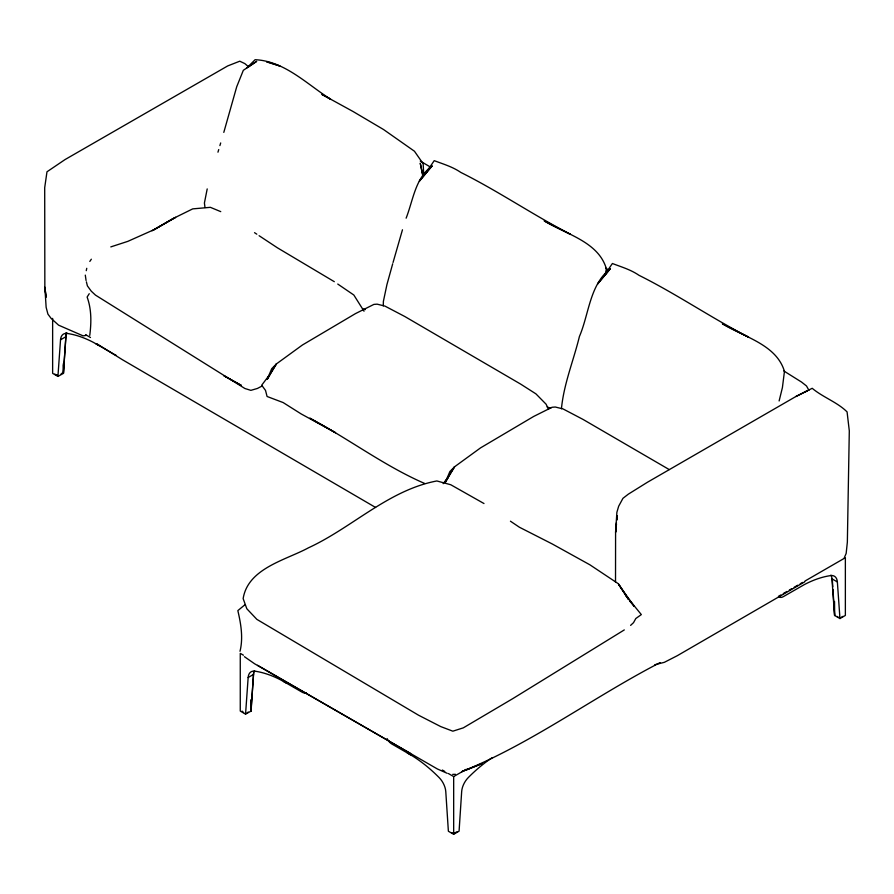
<?xml version="1.0" encoding="UTF-8"?>
<svg xmlns="http://www.w3.org/2000/svg" width="894" height="894" viewBox="0 0 894 894"><rect width="100%" height="100%" fill="white"/><g stroke="black" fill="none" stroke-linecap="round" stroke-linejoin="round"><path stroke-width="1.34" d="M615.519 582.028L615.586 532.299L616.424 522.688M383.28 305.882L383.381 301.39L386.946 284.538L392.701 263.764M561.443 408.737C563.779 384.007 573.557 360.55 579.413 336.513C589.045 314.107 589.649 284.773 610.189 268.826L597.617 283.934L610.189 268.826L604.769 274.994M52.634 318.398L52.634 373.368L57.931 376.43L63.463 373.368L66.044 333.764A14.55 8.392 -60 0 1 66.167 332.579M243.436 655.201L240.262 653.358L240.262 711.088L245.559 714.138L251.08 711.088L253.672 671.472M57.931 376.43L60.524 339.809A14.55 8.392 60 0 1 67.162 333.451A120.824 69.754 60 0 1 93.602 342.491L99.022 345.553M66.949 332.981A14.55 8.392 60 0 0 65.932 336.692L63.34 373.312L63.34 363.69M245.559 714.138L248.152 677.518A14.55 8.392 60 0 1 254.779 671.159A120.824 69.754 60 0 1 281.23 680.2L286.65 683.262M254.578 670.69A14.55 8.392 60 0 0 253.561 674.4L250.968 711.021L250.968 700.024M616.48 524.029L615.586 532.299L616.882 512.307L618.67 506.216L622.95 498.327L628.314 494.17L647.479 482.235L795.872 396.523L812.199 388.298C822.927 397.327 837.276 402.155 847.076 411.899L849.3 430.852L847.356 542.11L846.16 553.42L844.305 557.755M616.927 519.895L617.374 515.76M605.607 273.933L606.288 268.513C598.276 241.548 565.556 234.139 544.189 220.885L570.417 234.273C533.126 214.996 498.416 191.182 460.823 172.43C452.453 166.709 443.312 164.127 434.227 160.652L426.483 172.028M616.771 519.928L617.296 515.771M207.207 188.913L204.413 203.005L204.994 207.52M86.26 270.67L86.763 268.301M240.005 651.29C243.336 637.88 240.933 623.822 237.838 610.613L244.99 604.724M779.121 400.959L782.406 387.627L784.451 371.379C776.439 344.402 743.707 337.004 722.352 323.751L748.569 337.139C711.278 317.851 676.579 294.048 638.986 275.296C630.616 269.575 621.464 266.993 612.39 263.507L604.646 274.883M61.507 373.312L61.161 374.016M393.058 262.456L402.468 229.78M217.957 152.192L218.739 149.555M219.902 145.588L220.684 142.951M223.802 132.39L236.72 86.752L243.324 70.313L256.69 61.34L247.772 67.341M406.122 218.181C413.173 200.167 415.274 178.007 432.026 165.971L419.454 181.069L432.026 165.971L430.226 168.027M269.317 375.435L267.34 379.045L271.709 368.697L276.391 363.936L302.396 345.017L355.544 313.57L373.882 304.407L377.134 304.161L384.912 306.083L404.859 316.543L520.71 384.141L535.942 393.874L546.089 404.2L548.57 409.396M89.244 293.701L87.12 297.043C91.624 309.447 91.4 322.578 89.758 335.429M89.813 261.428L91.344 259.204M269.15 375.324L261.696 385.202L265.518 390.41L267.071 396.478L283.152 402.568L301.11 413.9L335.541 432.718L309.782 418.168C348.694 438.786 384.219 465.919 424.65 483.464M443.167 483.676L448.14 477.094L445.503 481.9L449.872 471.551L454.543 466.802L480.559 447.872L533.707 416.436L552.045 407.273L555.297 407.016L563.075 408.949L583.011 419.409L669.204 469.562M456.901 831.878L454.633 832.929M246.655 68.089L255.114 59.708C284.515 60.971 307.111 84.349 330.59 99.178L321.862 94.384L353.052 111.504L383.481 129.485L414.447 151.231L423.164 163.747L423.722 174.799M630.605 625.375L633.533 622.649L635.802 618.525L641.333 614.591L625.498 595.18M842.964 616.368L841.712 617.028M248.308 712.138L247.314 712.596M804.756 581.838L677.306 655.693L664.331 662.331L654.81 664.734M60.524 339.809L65.932 336.692M248.152 677.518L253.561 674.4M448.375 773.522L453.671 776.573L466.322 769.276M780.875 594.946L778.462 596.343A8.191 4.727 -60 0 0 783.367 596.633L804.287 584.631A120.824 69.754 -60 0 1 830.727 575.591A14.55 8.392 -60 0 1 837.365 581.949L839.958 618.559L845.366 615.441L845.366 557.722L804.991 581.033M783.289 593.56L786.899 591.47M789.313 590.074L791.726 588.688M794.14 587.291L797.75 585.201M800.164 583.816L802.577 582.419M407.284 752.916L412.704 756.112A120.824 69.754 60 0 1 439.155 777.612A14.55 8.392 60 0 1 445.782 791.626L448.375 831.241L453.671 834.292L459.08 831.174L461.673 791.559A14.55 8.392 -60 0 1 468.311 777.545A120.824 69.754 -60 0 1 492.046 757.799M660.074 662.61C593.124 697.186 531.729 743.495 461.606 771.712L482.246 763.565L465.349 770.315M153.232 230.093L175.626 217.343L152.047 230.764M624.303 629.912L512.821 698.605L463.293 727.861L452.833 731.18L440.731 726.587L418.548 715.211L256.869 619.374L246.822 608.747L243.146 598.611C247.951 568.271 285.789 560.102 308.43 547.832C352.225 527.65 388.409 490.147 436.842 480.961L450.744 484.738L483.989 503.534M262.244 385.94L257.45 388.443L250.868 390.354L244.878 388.499L95.468 295.109L91.277 291.187L87.4 285.89L86.394 281.833M804.298 392.321L807.718 390.622L795.872 396.523M110.8 246.9L127.775 241.38L154.74 229.356L172.453 218.874L192.713 208.883L210.369 207.33L220.751 211.632M86.439 335.339L83.097 335.853L58.602 325.17L51.17 318.454L47.93 314.14L46.142 307.335L44.845 287.142L44.7 187.673L46.98 171.793L65.072 159.557L227.691 65.932L239.771 61.194L244.878 63.63L248.577 66.826M452.677 774.372L455.459 774.316M839.522 617.307L839.958 618.156M57.507 375.178L56.68 375.055M452.822 832.996L452.029 832.817M266.96 61.708L279.956 66.033L266.613 61.898M362.819 308.911L365.199 309.659M547.162 406.96L550.715 408.312M447.179 773.299L437.423 768.996L257.561 665.304M837.946 616.961L837.052 616.424M55.931 374.821L54.825 374.083M243.548 712.54L242.095 711.088M223.768 375.692L241.246 385.336L224.271 375.949M375.603 507.468L122.299 359.645L96.608 343.642M410.648 753.541L254.689 663.829L244.42 656.688M420.281 161.076L429.88 166.731M830.939 575.11A14.55 8.392 -60 0 1 831.956 578.82L837.365 581.949M839.958 618.559L834.538 615.441L831.956 578.82M85.668 334.725L90.484 337.507M95.803 343.698L114.521 354.505A8.191 4.727 60 0 0 115.974 355.13M442.351 770.036L444.765 771.433M283.432 681.407L302.15 692.213A8.191 4.727 60 0 0 306.117 692.682M410.502 754.782L391.784 743.964A8.191 4.727 60 0 1 387.817 739.852M783.837 370.976L801.572 382.084L806.511 385.984L808.947 390.354M605.685 268.111L608.043 269.597M254.533 232.675L256.813 234.183M259.092 235.703L277.375 247.783L334.311 281.688M510.429 521.191L519.425 527.248L552.19 543.932L589.895 564.807L618.503 583.849L628.571 599.539L618.514 584.263L634.226 606.344L629.778 601.126M337.753 284.046L353.845 295.031L364.026 311.213M422.795 175.369L420.258 163.2L422.706 175.09M85.299 275.117L86.059 280.481M46.119 297.434L44.845 287.142L46.052 296.339M832.247 578.597L832.772 586.721M832.951 589.425L834.661 615.508L834.538 601.483M453.671 776.573L453.671 834.292M251.08 699.857L251.08 711.088M245.559 712.898L245.559 713.736M63.463 364.886L63.463 373.368M387.471 739.249A8.191 4.727 60 0 1 387.169 738.634M271.664 371.468L267.34 379.045L276.391 363.936L271.664 371.468M449.827 474.334L445.503 481.9L454.543 466.802L449.827 474.334"/></g></svg>
